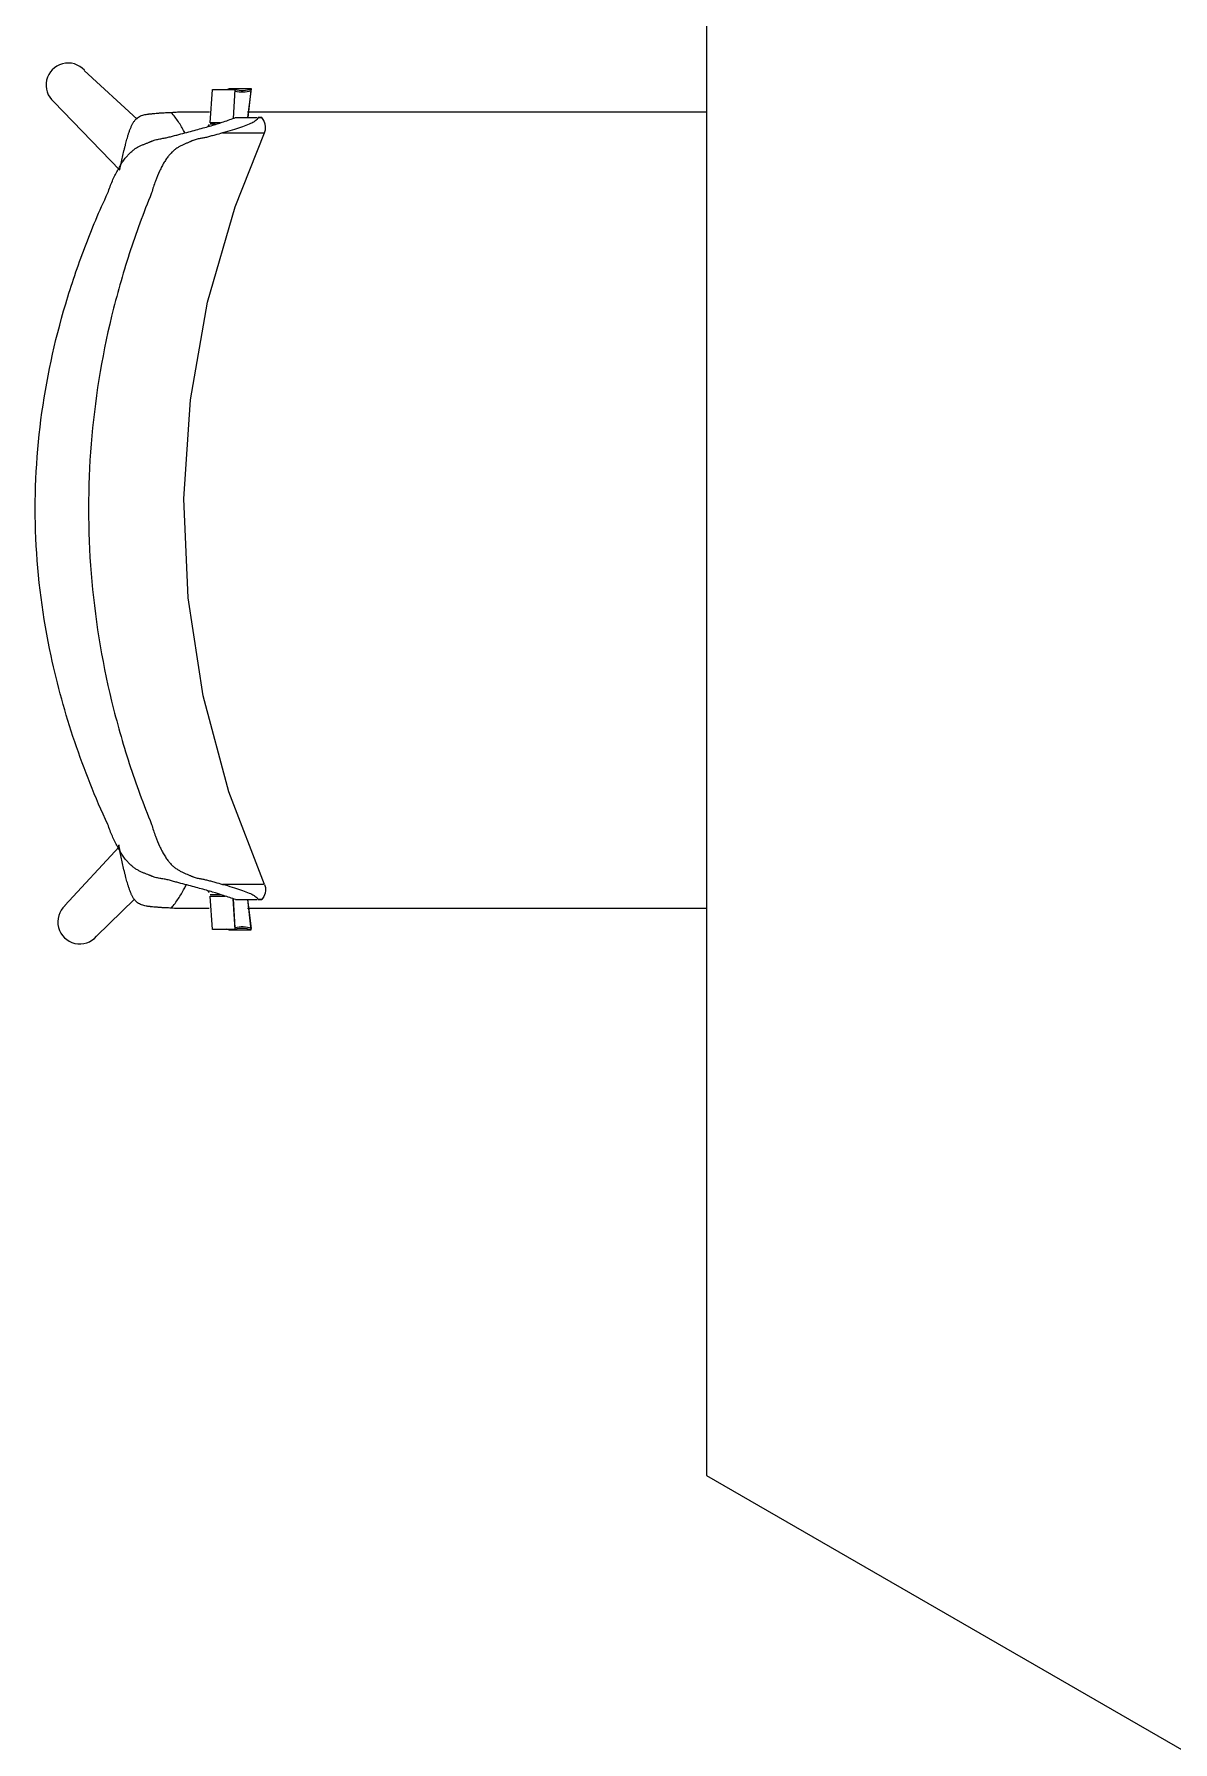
# Model space of a CAD drawing. Header units: millimetres. Extents: x 79795 to 317870, y -36033 to 97293.
# Drawn here: x 203601 to 204280, y 22059 to 23077 of the extents above; entities that cross this region are included whole.
import ezdxf

# ---------------------------------------------------------------- set-up
doc = ezdxf.new("R2010")
doc.units = ezdxf.units.MM
doc.header["$MEASUREMENT"] = 0
doc.layers.add('I-FURN', color=8, linetype='CONTINUOUS', lineweight=9)

msp = doc.modelspace()

# ---------------------------------------------------------------- linework, layer by layer
at = {"layer": 'I-FURN'}
for p, q in [((204002, 23368), (204002, 22218)), ((203662.9, 23026.2), (203631.3, 23055.2)), ((203706.4, 23024), (203707.8, 23043.9)), ((203707.8, 23043.9), (203721.1, 23043.9)), ((203730.9, 23044.2), (203717.5, 23044.2)), ((203721.1, 23043.9), (203720, 23026.6)), ((203728.8, 23027.1), (203730.9, 23044.2)), ((203728.9, 23027.1), (203730.8, 23043.3)), ((203613.1, 23036.5), (203652.5, 22995.8)), ((203712.3, 23024), (203706.4, 23024)), ((203709.4, 23023.1), (203706.4, 23023.1)), ((203721.4, 23027.1), (203734.4, 23027.1)), ((203738.3, 23025.3), (203737.1, 23027.1)), ((203739.1, 23023.2), (203738.3, 23025.3)), ((203738.7, 23018), (203739.2, 23019.8)), ((203739.3, 23021.7), (203739.1, 23023.2)), ((203739.2, 23019.8), (203739.3, 23021.7)), ((203721.2, 22974), (203738.7, 23018)), ((203704.7, 22917.2), (203721.2, 22974)), ((203694.6, 22859), (203704.7, 22917.2)), ((203690.7, 22800), (203694.6, 22859)), ((203693.3, 22740.9), (203690.7, 22800)), ((203702.2, 22682.5), (203693.3, 22740.9)), ((203717.4, 22625.3), (203702.2, 22682.5)), ((203738.7, 22570.2), (203717.4, 22625.3)), ((203652, 22592.6), (203619.8, 22557.5)), ((203638.5, 22539.3), (203661.3, 22561.4)), ((203706.4, 22564.1), (203712.3, 22564.1)), ((203707.8, 22543.3), (203706.4, 22563.2)), ((203706.4, 22563.2), (203715.3, 22563.2)), ((203719.9, 22561.6), (203721.1, 22543.3)), ((203720, 22561.6), (203721.1, 22544.2)), ((203721.4, 22561.1), (203734.4, 22561.1)), ((203730.8, 22543), (203728.7, 22561.1)), ((203730.9, 22543.9), (203728.8, 22561.1)), ((203738.3, 22562.9), (203737.1, 22561.1)), ((203739.1, 22565), (203738.3, 22562.9)), ((203738.7, 22570.2), (203739.2, 22568.4)), ((203739.3, 22566.5), (203739.1, 22565)), ((203739.2, 22568.4), (203739.3, 22566.5)), ((203721.1, 22543.3), (203707.8, 22543.3)), ((203717.5, 22543), (203730.8, 22543)), ((204002, 22218), (204997.9, 21643))]:
    msp.add_line(p, q, dxfattribs=at)
for centre, start, end in [((203621.6, 23046.5), 41.9662, 229.5824), ((203628.6, 22547.8), 131.9896, 319.6059)]:
    msp.add_arc(centre, 13.1, start, end, dxfattribs=at)
for centre, start_param, end_param in [((203712.1, 23060.7), 0.238848, 0.322489), ((203725.5, 23060.7), 6.026179, 6.605675), ((203725.4, 23059.8), 6.026179, 6.605675), ((203712.1, 22526.5), 2.819103, 2.902745), ((203725.5, 22527.4), 2.819103, 3.398599), ((203725.4, 22526.5), 2.819103, 3.398599)]:
    msp.add_ellipse(centre, major_axis=(0, -17.4), ratio=0.978487, start_param=start_param, end_param=end_param, dxfattribs=at)
for points, knots in [([(203652.5, 22996.2), (203653, 22998.6), (203653.8, 23002.3), (203654.8, 23006.7), (203655.4, 23009.2), (203655.9, 23011), (203656.3, 23012.7), (203656.7, 23014.3), (203657.2, 23015.9), (203657.7, 23017.6), (203658.3, 23019.4), (203659, 23021.1), (203659.5, 23022.4), (203660.1, 23023.4), (203660.4, 23024), (203660.9, 23024.7), (203661.5, 23025.6), (203662.4, 23026.6), (203663.6, 23027.5), (203664.8, 23028.1), (203666.1, 23028.5), (203667.4, 23028.9), (203668.6, 23029.1), (203669.5, 23029.2), (203670, 23029.3), (203670.4, 23029.3), (203670.8, 23029.4), (203671.3, 23029.4), (203672.2, 23029.5), (203673.4, 23029.6), (203674.7, 23029.7), (203675.7, 23029.8), (203676.5, 23029.9), (203677.3, 23029.9), (203678.4, 23030), (203680.3, 23030.1), (203682, 23030.2), (203683.1, 23030.2)], [0, 0, 0, 0, 0.125, 0.1875, 0.21875, 0.25, 0.28125, 0.3125, 0.34375, 0.375, 0.40625, 0.4375, 0.46875, 0.484375, 0.5, 0.515625, 0.53125, 0.5625, 0.59375, 0.625, 0.65625, 0.6875, 0.71875, 0.734375, 0.742188, 0.75, 0.757812, 0.765625, 0.78125, 0.8125, 0.84375, 0.859375, 0.875, 0.890625, 0.90625, 0.9375, 1, 1, 1, 1]), ([(203691.4, 23017.6), (203691.2, 23018), (203690.1, 23020.3), (203687.5, 23024.6), (203684.7, 23028.4), (203683.1, 23030.2)], [0.93933321, 0.93933321, 0.93933321, 0.93933321, 0.94444444, 0.97222222, 1, 1, 1, 1]), ([(203728.5, 23030.5), (203729.2, 23030.5), (203732.5, 23030.5), (203738.3, 23030.5), (203746.1, 23030.5), (203753.8, 23030.5), (203764, 23030.5), (203776.3, 23030.5), (203788.6, 23030.5), (203798.5, 23030.5), (203806, 23030.5), (203813.7, 23030.5), (203823.7, 23030.5), (203836.1, 23030.5), (203851, 23030.5), (203866.2, 23030.5), (203881.3, 23030.5), (203896.3, 23030.5), (203908.8, 23030.5), (203918.9, 23030.5), (203926.5, 23030.5), (203934.2, 23030.5), (203944.2, 23030.5), (203956.6, 23030.5), (203969.1, 23030.5), (203979.2, 23030.5), (203986.8, 23030.5), (203994.4, 23030.5), (203999.6, 23030.5), (204002.1, 23030.5), (204002.3, 23030.5)], [-0.8977274, -0.8977274, -0.8977274, -0.8977274, -0.8928571, -0.875, -0.8571429, -0.8392857, -0.8214286, -0.7857143, -0.75, -0.7321429, -0.7142857, -0.6964286, -0.6785714, -0.6428571, -0.6071429, -0.5714286, -0.5357143, -0.5, -0.4642857, -0.4464286, -0.4285714, -0.4107143, -0.3928571, -0.3571429, -0.3214286, -0.3035714, -0.2857143, -0.2678571, -0.25, -0.2492433, -0.2492433, -0.2492433, -0.2492433]), ([(203645.3, 22982.2), (203646.2, 22984.7), (203648, 22989.5), (203650.5, 22994.6), (203652.6, 22998.2), (203654.1, 23000.7), (203655.5, 23002.5), (203656.4, 23003.7), (203657, 23004.4), (203657.4, 23004.9), (203657.8, 23005.3), (203658.4, 23005.9), (203659.4, 23006.9), (203660.8, 23008), (203662.5, 23009.2), (203664.2, 23010.1), (203665.9, 23010.8), (203667.6, 23011.5), (203668.9, 23012), (203669.8, 23012.4), (203670.3, 23012.6), (203670.7, 23012.8), (203671.1, 23012.9), (203671.6, 23013.1), (203672.4, 23013.4), (203673.6, 23013.8), (203674.9, 23014.1), (203676.7, 23014.5), (203678.4, 23014.8), (203680.1, 23015.1), (203681.3, 23015.4), (203682.6, 23015.7), (203684.3, 23016.2), (203687.3, 23016.9), (203691.3, 23018), (203695.8, 23019.2), (203700, 23020.3), (203704.1, 23021.5), (203707.9, 23022.5), (203711.3, 23023.6), (203713.3, 23024.3), (203714.3, 23024.6)], [0, 0, 0, 0, 0.035714, 0.071429, 0.089286, 0.107143, 0.125, 0.133929, 0.138393, 0.142857, 0.147321, 0.151786, 0.160714, 0.178571, 0.196429, 0.214286, 0.232143, 0.25, 0.267857, 0.276786, 0.28125, 0.285714, 0.290179, 0.294643, 0.303571, 0.321429, 0.339286, 0.357143, 0.392857, 0.410714, 0.428571, 0.446429, 0.464286, 0.5, 0.571429, 0.642857, 0.714286, 0.785714, 0.857143, 0.928571, 1, 1, 1, 1]), ([(203735.4, 23027.1), (203735.8, 23027.1), (203736.5, 23027.1), (203737.2, 23027.1), (203737.1, 23027.1), (203736.4, 23027.1), (203735.6, 23027.1), (203735, 23027.1)], [0.4171888, 0.4171888, 0.4171888, 0.4171888, 0.5, 0.625, 0.75, 0.875, 1, 1, 1, 1]), ([(203713.7, 23018), (203712.2, 23017.5), (203709.8, 23016.8), (203707, 23016.1), (203705.4, 23015.7), (203704.2, 23015.3), (203703, 23015.1), (203701.6, 23014.8), (203700.1, 23014.6), (203698.6, 23014.3), (203697.5, 23013.9), (203696.4, 23013.6), (203695.7, 23013.3), (203695.2, 23013.1), (203694.9, 23012.9), (203694.5, 23012.8), (203694, 23012.5), (203693.2, 23012.2), (203691.9, 23011.6), (203690.2, 23010.9), (203688.5, 23010.1), (203686.8, 23009.1), (203685.1, 23007.9), (203683.7, 23006.7), (203682.8, 23005.7), (203682.3, 23005.2), (203681.9, 23004.7), (203681.5, 23004.2), (203681, 23003.5), (203680.1, 23002.3), (203678.9, 23000.5), (203677.5, 22998), (203675.7, 22994.4), (203673.6, 22989.4), (203672.1, 22984.7), (203671.4, 22982.2)], [0, 0, 0, 0, 0.125, 0.1875, 0.21875, 0.25, 0.28125, 0.3125, 0.375, 0.40625, 0.4375, 0.46875, 0.484375, 0.492188, 0.5, 0.507812, 0.515625, 0.53125, 0.5625, 0.59375, 0.625, 0.65625, 0.6875, 0.71875, 0.734375, 0.742188, 0.75, 0.757812, 0.765625, 0.78125, 0.8125, 0.84375, 0.875, 0.9375, 1, 1, 1, 1]), ([(203713.7, 23018), (203716.7, 23018), (203722.1, 23018), (203728.5, 23018), (203733.2, 23018), (203735.9, 23018), (203737.3, 23018), (203737.8, 23018), (203738, 23018)], [0, 0, 0, 0, 0.1111111, 0.2222222, 0.3333333, 0.4444444, 0.5, 0.5555556, 0.5555556, 0.5555556, 0.5555556]), ([(203645.3, 22605.9), (203637.8, 22622), (203624.7, 22654.9), (203608.9, 22711.8), (203600.4, 22776.3), (203603.5, 22847.3), (203616, 22905.1), (203631.2, 22949.8), (203640.3, 22971.5), (203645.3, 22982.2)], [-1, -1, -1, -1, -0.863636, -0.727273, -0.545455, -0.363636, -0.181818, -0.090909, 0, 0, 0, 0]), ([(203671.4, 22982.2), (203666.5, 22970.3), (203657.7, 22946.1), (203643.6, 22896.5), (203633.3, 22832.8), (203633.3, 22755.3), (203643.6, 22691.6), (203657.7, 22642), (203666.5, 22617.9), (203671.4, 22605.9)], [-1, -1, -1, -1, -0.9, -0.8, -0.6, -0.4, -0.2, -0.1, 0, 0, 0, 0]), ([(203714.3, 22563.5), (203712.4, 22564.2), (203709.1, 22565.2), (203704.1, 22566.7), (203700, 22567.8), (203695.8, 22569), (203691.3, 22570.1), (203687.3, 22571.2), (203683.9, 22572.1), (203681.8, 22572.7), (203680.1, 22573.1), (203678.4, 22573.4), (203676.7, 22573.7), (203674.9, 22574), (203673.6, 22574.3), (203672.4, 22574.7), (203671.6, 22575), (203671.1, 22575.2), (203670.7, 22575.4), (203670.3, 22575.5), (203669.8, 22575.8), (203668.9, 22576.1), (203667.6, 22576.6), (203665.9, 22577.3), (203664.2, 22578.1), (203662.5, 22579), (203660.8, 22580.1), (203659.4, 22581.3), (203658.4, 22582.2), (203657.8, 22582.8), (203657.4, 22583.3), (203657, 22583.8), (203656.4, 22584.4), (203655.5, 22585.6), (203654.1, 22587.5), (203652.6, 22590), (203650.5, 22593.6), (203648, 22598.7), (203646.2, 22603.4), (203645.3, 22605.9)], [0, 0, 0, 0, 0.142857, 0.214286, 0.285714, 0.357143, 0.428571, 0.5, 0.535714, 0.571429, 0.589286, 0.607143, 0.642857, 0.660714, 0.678571, 0.696429, 0.705357, 0.709821, 0.714286, 0.71875, 0.723214, 0.732143, 0.75, 0.767857, 0.785714, 0.803571, 0.821429, 0.839286, 0.848214, 0.852679, 0.857143, 0.861607, 0.866071, 0.875, 0.892857, 0.910714, 0.928571, 0.964286, 1, 1, 1, 1]), ([(203671.4, 22605.9), (203672.1, 22603.5), (203673.6, 22598.8), (203675.7, 22593.7), (203677.5, 22590.2), (203678.9, 22587.7), (203680.1, 22585.8), (203681, 22584.6), (203681.5, 22584), (203681.9, 22583.5), (203682.3, 22583), (203682.8, 22582.4), (203683.7, 22581.4), (203685.1, 22580.2), (203686.8, 22579.1), (203688.5, 22578.1), (203690.2, 22577.3), (203691.9, 22576.5), (203693.2, 22576), (203694, 22575.6), (203694.5, 22575.4), (203694.9, 22575.2), (203695.2, 22575.1), (203695.7, 22574.9), (203696.4, 22574.6), (203697.5, 22574.2), (203698.6, 22573.9), (203700.1, 22573.6), (203701.6, 22573.4), (203703, 22573.1), (203704.2, 22572.8), (203705.4, 22572.5), (203707, 22572.1), (203709.8, 22571.3), (203712.2, 22570.6), (203713.7, 22570.2)], [0, 0, 0, 0, 0.0625, 0.125, 0.15625, 0.1875, 0.21875, 0.234375, 0.242188, 0.25, 0.257812, 0.265625, 0.28125, 0.3125, 0.34375, 0.375, 0.40625, 0.4375, 0.46875, 0.484375, 0.492188, 0.5, 0.507812, 0.515625, 0.53125, 0.5625, 0.59375, 0.625, 0.6875, 0.71875, 0.75, 0.78125, 0.8125, 0.875, 1, 1, 1, 1]), ([(203683.1, 22556), (203682, 22556.1), (203680.3, 22556.2), (203678.4, 22556.3), (203677.3, 22556.3), (203676.5, 22556.4), (203675.7, 22556.5), (203674.7, 22556.5), (203673.4, 22556.6), (203672.2, 22556.7), (203671.3, 22556.8), (203670.8, 22556.9), (203670.4, 22556.9), (203670, 22557), (203669.5, 22557), (203668.6, 22557.2), (203667.4, 22557.4), (203666.1, 22557.7), (203664.8, 22558.2), (203663.6, 22558.8), (203662.4, 22559.7), (203661.5, 22560.7), (203660.9, 22561.5), (203660.4, 22562.2), (203660.1, 22562.9), (203659.5, 22563.9), (203659, 22565.2), (203658.3, 22566.9), (203657.7, 22568.7), (203657.2, 22570.4), (203656.7, 22572), (203656.3, 22573.5), (203655.9, 22575.2), (203655.4, 22577), (203654.8, 22579.5), (203653.8, 22583.9), (203653, 22587.7), (203652.5, 22590)], [0, 0, 0, 0, 0.0625, 0.09375, 0.109375, 0.125, 0.140625, 0.15625, 0.1875, 0.21875, 0.234375, 0.242188, 0.25, 0.257812, 0.265625, 0.28125, 0.3125, 0.34375, 0.375, 0.40625, 0.4375, 0.46875, 0.484375, 0.5, 0.515625, 0.53125, 0.5625, 0.59375, 0.625, 0.65625, 0.6875, 0.71875, 0.75, 0.78125, 0.8125, 0.875, 1, 1, 1, 1]), ([(203683.1, 22556), (203684.7, 22557.9), (203687.5, 22561.7), (203690.3, 22566.4), (203691.7, 22569.2), (203692, 22570)], [0, 0, 0, 0, 0.02777778, 0.05555556, 0.06696683, 0.06696683, 0.06696683, 0.06696683]), ([(203738, 22570.2), (203737.8, 22570.2), (203737.1, 22570.2), (203735.1, 22570.2), (203731.2, 22570.2), (203724, 22570.2), (203717.5, 22570.2), (203713.7, 22570.2)], [0.4444444, 0.4444444, 0.4444444, 0.4444444, 0.5138889, 0.5833333, 0.7222222, 0.8611111, 1, 1, 1, 1]), ([(203735, 22561.1), (203735.6, 22561.1), (203736.4, 22561.1), (203737.1, 22561.1), (203737.2, 22561.1), (203736.6, 22561.1), (203735.8, 22561.1), (203735.4, 22561.1)], [0, 0, 0, 0, 0.125, 0.25, 0.375, 0.5, 0.5837817, 0.5837817, 0.5837817, 0.5837817]), ([(204002.3, 22555.8), (204002.2, 22555.8), (203997.2, 22555.8), (203987, 22555.8), (203971.6, 22555.8), (203956.5, 22555.8), (203943.9, 22555.8), (203933.8, 22555.8), (203926.2, 22555.8), (203918.6, 22555.8), (203908.5, 22555.8), (203896.2, 22555.8), (203883.8, 22555.8), (203873.9, 22555.8), (203866.3, 22555.8), (203858.7, 22555.8), (203848.7, 22555.8), (203836.3, 22555.8), (203823.8, 22555.8), (203813.7, 22555.8), (203806.1, 22555.8), (203798.4, 22555.8), (203788.3, 22555.8), (203775.8, 22555.8), (203760.8, 22555.8), (203745.3, 22555.8), (203734.6, 22555.8), (203729, 22555.8), (203728.6, 22555.8)], [-0.7503695, -0.7503695, -0.7503695, -0.7503695, -0.75, -0.7142857, -0.6785714, -0.6428571, -0.6071429, -0.5892857, -0.5714286, -0.5535714, -0.5357143, -0.5, -0.4642857, -0.4464286, -0.4285714, -0.4107143, -0.3928571, -0.3571429, -0.3214286, -0.3035714, -0.2857143, -0.2678571, -0.25, -0.2142857, -0.1785714, -0.1428571, -0.1071429, -0.103964, -0.103964, -0.103964, -0.103964])]:
    msp.add_open_spline(points, degree=3, knots=knots, dxfattribs=at)
for points in [[(203683.1, 23030.2), (203683.7, 23030.3), (203685, 23030.4), (203686.3, 23030.4), (203686.9, 23030.5)], [(203686.9, 23030.5), (203693.1, 23030.5), (203699.4, 23030.5), (203705.9, 23030.5)], [(203705.7, 23022.9), (203705.4, 23022.5), (203705.1, 23022.1), (203704.9, 23021.7)], [(203735, 23027.1), (203734.8, 23026.6), (203734.1, 23025.7), (203732, 23024.2), (203728.7, 23022.8), (203724.5, 23021.2), (203719.6, 23019.6), (203715.8, 23018.5), (203713.7, 23018)], [(203714.3, 23024.6), (203715.6, 23025), (203718.1, 23025.9), (203720.3, 23026.7), (203721.4, 23027.1)], [(203651.8, 22593.7), (203652, 22592.5), (203652.2, 22591.3), (203652.5, 22590)], [(203652.5, 22590), (203652.3, 22591.2), (203652, 22592.4), (203651.8, 22593.6)], [(203704.9, 22566.4), (203705.1, 22566), (203705.4, 22565.6), (203705.7, 22565.3)], [(203713.7, 22570.2), (203715.8, 22569.7), (203719.6, 22568.6), (203724.5, 22566.9), (203728.7, 22565.4), (203732, 22563.9), (203734.1, 22562.4), (203734.8, 22561.5), (203735, 22561.1)], [(203721.4, 22561.1), (203720.3, 22561.5), (203718.1, 22562.3), (203715.6, 22563.1), (203714.3, 22563.5)], [(203686.9, 22555.8), (203686.3, 22555.8), (203685, 22555.9), (203683.7, 22556), (203683.1, 22556)], [(203705.8, 22555.8), (203699.3, 22555.8), (203693, 22555.8), (203686.9, 22555.8)]]:
    msp.add_open_spline(points, degree=3, dxfattribs=at)

doc.saveas('drawing.dxf')
